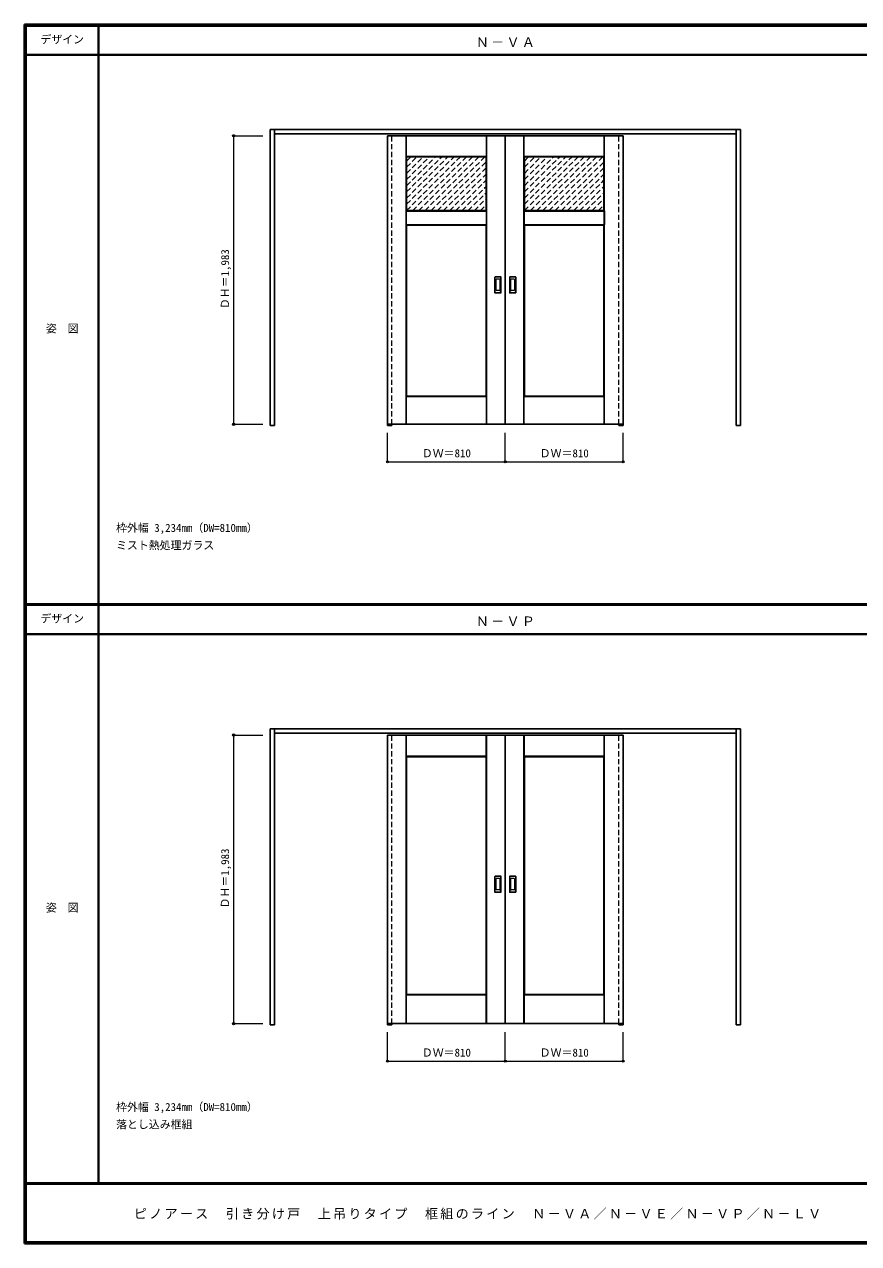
# Model space of a CAD drawing. Units: millimetres, scale not verified. Extents: x -6000 to 5700, y -4307 to 4175.
# Drawn here: x -6000 to -267, y -4205 to 4175 of the extents above; entities that cross this region are included whole.
import ezdxf
from ezdxf.enums import TextEntityAlignment as Align

# ---------------------------------------------------------------- set-up
doc = ezdxf.new("R2010")
doc.units = ezdxf.units.MM
doc.header["$LTSCALE"] = 30
doc.header["$PDMODE"] = 32
doc.header["$PDSIZE"] = 15
doc.linetypes.add('DASHED1', pattern=[1.8, 1.2, -0.6])
for name, color, linetype, lineweight in [('0-2_扉', 3, 'Continuous', 25), ('0-3_仕上げ', 7, 'Continuous', 18), ('0-4_枠', 3, 'Continuous', 25), ('0-6_引手', 7, 'Continuous', 18), ('0-B_寸法', 7, 'Continuous', 9), ('0-C_ハッチ', 4, 'DASHED1', 9), ('F-1_枠', 6, 'Continuous', 40)]:
    doc.layers.add(name, color=color, linetype=linetype, lineweight=lineweight)
doc.layers.add('0-A_文字', color=7, linetype='Continuous')
doc.layers.add('F-A_文字', color=7, linetype='Continuous')
doc.styles.add('ＭＳ ゴシック', font='')
doc.styles.get('ＭＳ ゴシック').set_extended_font_data('MS Gothic')

msp = doc.modelspace()

# ---------------------------------------------------------------- linework, layer by layer
at = {"layer": '0-2_扉'}
for p, q in [((-3505, 3409.5), (-2695, 3409.5)), ((-3505, 1426.5), (-3505, 3409.5)), ((-1885, 3409.5), (-2695, 3409.5)), ((-2695, 1426.5), (-2695, 3409.5)), ((-1885, 1426.5), (-1885, 3409.5)), ((-3505, 1426.5), (-2695, 1426.5)), ((-1885, 1426.5), (-2695, 1426.5)), ((-3505, -709.75), (-2695, -709.75)), ((-3505, -2692.75), (-3505, -709.75)), ((-1885, -709.75), (-2695, -709.75)), ((-2695, -2692.75), (-2695, -709.75)), ((-1885, -2692.75), (-1885, -709.75)), ((-3505, -2692.75), (-2695, -2692.75)), ((-1885, -2692.75), (-2695, -2692.75))]:
    msp.add_line(p, q, dxfattribs=at)
at = {"layer": '0-2_扉', "color": 4, "linetype": 'DASHED1', "lineweight": 9}
for p, q in [((-3475, 1426.5), (-3475, 3409.5)), ((-1915, 1426.5), (-1915, 3409.5)), ((-3475, -2692.75), (-3475, -709.75)), ((-1915, -2692.75), (-1915, -709.75))]:
    msp.add_line(p, q, dxfattribs=at)
at = {"layer": '0-3_仕上げ'}
for p, q in [((-3377, 1426.5), (-3377, 3409.5)), ((-3376, 3268.5), (-3376, 3409.5)), ((-3375, 3269.5), (-3375, 3409.5)), ((-2825, 3269.5), (-2825, 3409.5)), ((-2824, 3268.5), (-2824, 3409.5)), ((-2823, 1426.5), (-2823, 3409.5)), ((-2567, 1426.5), (-2567, 3409.5)), ((-2566, 3268.5), (-2566, 3409.5)), ((-2565, 3269.5), (-2565, 3409.5)), ((-2015, 3269.5), (-2015, 3409.5)), ((-2014, 3268.5), (-2014, 3409.5)), ((-2013, 1426.5), (-2013, 3409.5)), ((-3375, 3269.5), (-2825, 3269.5)), ((-2827, 3265.5), (-2824, 3268.5)), ((-2825, 3269.5), (-2824, 3268.5)), ((-2565, 3269.5), (-2015, 3269.5)), ((-2017, 3265.5), (-2014, 3268.5)), ((-2015, 3269.5), (-2014, 3268.5)), ((-3376, 2892.5), (-3373, 2895.5)), ((-3376, 2892.5), (-3376, 2798.5)), ((-3376, 2892.5), (-3375, 2891.5)), ((-3375, 2799.5), (-3375, 2891.5)), ((-3375, 2891.5), (-2825, 2891.5)), ((-2825, 2799.5), (-2825, 2891.5)), ((-2824, 2892.5), (-2824, 2798.5)), ((-2566, 2892.5), (-2563, 2895.5)), ((-2566, 2892.5), (-2566, 2798.5)), ((-2566, 2892.5), (-2565, 2891.5)), ((-2565, 2799.5), (-2565, 2891.5)), ((-2565, 2891.5), (-2015, 2891.5)), ((-2015, 2799.5), (-2015, 2891.5)), ((-2014, 2892.5), (-2014, 2798.5)), ((-3375, 2799.5), (-2825, 2799.5)), ((-2827, 2795.5), (-2824, 2798.5)), ((-2825, 2799.5), (-2824, 2798.5)), ((-2565, 2799.5), (-2015, 2799.5)), ((-2017, 2795.5), (-2014, 2798.5)), ((-2015, 2799.5), (-2014, 2798.5)), ((-3376, 1617.5), (-3373, 1620.5)), ((-3376, 1617.5), (-3375, 1616.5)), ((-3376, 1426.5), (-3376, 1617.5)), ((-3375, 1616.5), (-2825, 1616.5)), ((-3375, 1426.5), (-3375, 1616.5)), ((-2825, 1426.5), (-2825, 1616.5)), ((-2824, 1426.5), (-2824, 1617.5)), ((-2566, 1617.5), (-2563, 1620.5)), ((-2566, 1617.5), (-2565, 1616.5)), ((-2566, 1426.5), (-2566, 1617.5)), ((-2565, 1616.5), (-2015, 1616.5)), ((-2565, 1426.5), (-2565, 1616.5)), ((-2015, 1426.5), (-2015, 1616.5)), ((-2014, 1426.5), (-2014, 1617.5)), ((-3377, -2692.75), (-3377, -709.75)), ((-3375.5, -857.25), (-3375.5, -709.75)), ((-3374, -855.75), (-3374, -709.75)), ((-2826, -855.75), (-2826, -709.75)), ((-2824.5, -857.25), (-2824.5, -709.75)), ((-2823, -2692.75), (-2823, -709.75)), ((-2567, -2692.75), (-2567, -709.75)), ((-2565.5, -857.25), (-2565.5, -709.75)), ((-2564, -855.75), (-2564, -709.75)), ((-2016, -855.75), (-2016, -709.75)), ((-2014.5, -857.25), (-2014.5, -709.75)), ((-2013, -2692.75), (-2013, -709.75)), ((-3374, -855.75), (-3375.5, -857.25)), ((-3373, -859.75), (-3375.5, -857.25)), ((-2826, -855.75), (-3374, -855.75)), ((-2824.5, -857.25), (-2827, -859.75)), ((-2826, -855.75), (-2824.5, -857.25)), ((-2564, -855.75), (-2565.5, -857.25)), ((-2563, -859.75), (-2565.5, -857.25)), ((-2016, -855.75), (-2564, -855.75)), ((-2014.5, -857.25), (-2017, -859.75)), ((-2016, -855.75), (-2014.5, -857.25)), ((-3374, -2496.75), (-3375.5, -2495.25)), ((-2826, -2496.75), (-3374, -2496.75)), ((-3374, -2692.75), (-3374, -2496.75)), ((-2827, -2492.75), (-2824.5, -2495.25)), ((-2826, -2496.75), (-2824.5, -2495.25)), ((-2826, -2692.75), (-2826, -2496.75)), ((-2824.5, -2692.75), (-2824.5, -2495.25)), ((-2564, -2496.75), (-2565.5, -2495.25)), ((-2016, -2496.75), (-2564, -2496.75)), ((-2564, -2692.75), (-2564, -2496.75)), ((-2017, -2492.75), (-2014.5, -2495.25)), ((-2016, -2496.75), (-2014.5, -2495.25)), ((-2016, -2692.75), (-2016, -2496.75)), ((-2014.5, -2692.75), (-2014.5, -2495.25))]:
    msp.add_line(p, q, dxfattribs=at)
at = {"layer": '0-3_仕上げ', "color": 3, "lineweight": 25}
for p, q in [((-3373, 3265.5), (-2827, 3265.5)), ((-3373, 2895.5), (-3373, 3265.5)), ((-2827, 2895.5), (-2827, 3265.5)), ((-2563, 3265.5), (-2017, 3265.5)), ((-2563, 2895.5), (-2563, 3265.5)), ((-2017, 2895.5), (-2017, 3265.5)), ((-3373, 2895.5), (-2827, 2895.5)), ((-2563, 2895.5), (-2017, 2895.5)), ((-3373, 2795.5), (-2827, 2795.5)), ((-3373, 1620.5), (-3373, 2795.5)), ((-2827, 1620.5), (-2827, 2795.5)), ((-2563, 2795.5), (-2017, 2795.5)), ((-2563, 1620.5), (-2563, 2795.5)), ((-2017, 1620.5), (-2017, 2795.5)), ((-3373, 1620.5), (-2827, 1620.5)), ((-2563, 1620.5), (-2017, 1620.5)), ((-3373, -2492.75), (-3373, -859.75)), ((-2563, -2492.75), (-2563, -859.75)), ((-2827, -2492.75), (-3373, -2492.75)), ((-2017, -2492.75), (-2563, -2492.75))]:
    msp.add_line(p, q, dxfattribs=at)
at = {"layer": '0-3_仕上げ'}
for points in [[(-3375, 3269.5), (-3376, 3268.5), (-3373, 3265.5)], [(-2565, 3269.5), (-2566, 3268.5), (-2563, 3265.5)], [(-2827, 2895.5), (-2824, 2892.5), (-2825, 2891.5)], [(-2017, 2895.5), (-2014, 2892.5), (-2015, 2891.5)], [(-3375, 2799.5), (-3376, 2798.5), (-3373, 2795.5)], [(-2565, 2799.5), (-2566, 2798.5), (-2563, 2795.5)], [(-2827, 1620.5), (-2824, 1617.5), (-2825, 1616.5)], [(-2017, 1620.5), (-2014, 1617.5), (-2015, 1616.5)], [(-3375.5, -2692.75), (-3375.5, -2495.25), (-3373, -2492.75)], [(-2565.5, -2692.75), (-2565.5, -2495.25), (-2563, -2492.75)]]:
    msp.add_lwpolyline(points, dxfattribs=at)
at = {"layer": '0-3_仕上げ', "color": 3, "lineweight": 25}
for points in [[(-2827, -2492.75), (-2827, -859.75), (-3373, -859.75)], [(-2017, -2492.75), (-2017, -859.75), (-2563, -859.75)]]:
    msp.add_lwpolyline(points, dxfattribs=at)
at = {"layer": '0-4_枠'}
for p, q in [((-4312, 1418), (-4312, 3453)), ((-4312, 3453), (-1078, 3453)), ((-4282, 1418), (-4282, 3453)), ((-1108, 1418), (-1108, 3453)), ((-1078, 1418), (-1078, 3453)), ((-4282, 3423), (-1108, 3423)), ((-3505, 1426.5), (-3505, 1418)), ((-3475, 1426.5), (-3475, 1418)), ((-1915, 1426.5), (-1915, 1418)), ((-1885, 1426.5), (-1885, 1418)), ((-4282, 1418), (-4312, 1418)), ((-3505, 1418), (-3475, 1418)), ((-1915, 1418), (-1885, 1418)), ((-1078, 1418), (-1108, 1418)), ((-4312, -2701.25), (-4312, -666.25)), ((-4312, -666.25), (-1078, -666.25)), ((-4282, -2701.25), (-4282, -666.25)), ((-1108, -2701.25), (-1108, -666.25)), ((-1078, -2701.25), (-1078, -666.25)), ((-4282, -696.25), (-1108, -696.25)), ((-4282, -2701.25), (-4312, -2701.25)), ((-3505, -2692.75), (-3505, -2701.25)), ((-3505, -2701.25), (-3475, -2701.25)), ((-3475, -2692.75), (-3475, -2701.25)), ((-1915, -2692.75), (-1915, -2701.25)), ((-1915, -2701.25), (-1885, -2701.25)), ((-1885, -2692.75), (-1885, -2701.25)), ((-1078, -2701.25), (-1108, -2701.25))]:
    msp.add_line(p, q, dxfattribs=at)
at = {"layer": '0-4_枠', "color": 4, "linetype": 'DASHED1', "lineweight": 9}
for p, q in [((-3505, 1426.5), (-3505, 3423)), ((-3475, 1426.5), (-3475, 3423)), ((-1915, 1426.5), (-1915, 3423)), ((-1885, 1426.5), (-1885, 3423)), ((-3505, -2692.75), (-3505, -696.25)), ((-3475, -2692.75), (-3475, -696.25)), ((-1915, -2692.75), (-1915, -696.25)), ((-1885, -2692.75), (-1885, -696.25))]:
    msp.add_line(p, q, dxfattribs=at)
at = {"layer": '0-6_引手', "color": 3, "lineweight": 25}
for p, q in [((-2767, 2437.5), (-2767, 2330.5)), ((-2726.5, 2439), (-2765.5, 2439)), ((-2725, 2437.5), (-2725, 2330.5)), ((-2665, 2330.5), (-2665, 2437.5)), ((-2624.5, 2439), (-2663.5, 2439)), ((-2623, 2437.5), (-2623, 2330.5)), ((-2726.5, 2329), (-2765.5, 2329)), ((-2624.5, 2329), (-2663.5, 2329)), ((-2767, -1788.75), (-2767, -1681.75)), ((-2726.5, -1680.25), (-2765.5, -1680.25)), ((-2725, -1681.75), (-2725, -1788.75)), ((-2665, -1788.75), (-2665, -1681.75)), ((-2624.5, -1680.25), (-2663.5, -1680.25)), ((-2623, -1681.75), (-2623, -1788.75)), ((-2726.5, -1790.25), (-2765.5, -1790.25)), ((-2624.5, -1790.25), (-2663.5, -1790.25))]:
    msp.add_line(p, q, dxfattribs=at)
at = {"layer": '0-6_引手'}
for p, q in [((-2758.5, 2346.5), (-2758.5, 2421.5)), ((-2735, 2423), (-2757, 2423)), ((-2733.5, 2421.5), (-2733.5, 2346.5)), ((-2656.5, 2346.5), (-2656.5, 2421.5)), ((-2633, 2423), (-2655, 2423)), ((-2631.5, 2421.5), (-2631.5, 2346.5)), ((-2735, 2345), (-2757, 2345)), ((-2633, 2345), (-2655, 2345)), ((-2758.5, -1772.75), (-2758.5, -1697.75)), ((-2735, -1696.25), (-2757, -1696.25)), ((-2733.5, -1697.75), (-2733.5, -1772.75)), ((-2656.5, -1772.75), (-2656.5, -1697.75)), ((-2633, -1696.25), (-2655, -1696.25)), ((-2631.5, -1697.75), (-2631.5, -1772.75)), ((-2735, -1774.25), (-2757, -1774.25)), ((-2633, -1774.25), (-2655, -1774.25))]:
    msp.add_line(p, q, dxfattribs=at)
at = {"layer": '0-6_引手', "color": 3, "lineweight": 25}
for centre, start, end in [((-2765.5, 2437.5), 90, 180), ((-2726.5, 2437.5), 0, 90), ((-2663.5, 2437.5), 90, 180), ((-2624.5, 2437.5), 0, 90), ((-2765.5, 2330.5), 180, 270), ((-2726.5, 2330.5), 270, 0), ((-2663.5, 2330.5), 180, 270), ((-2624.5, 2330.5), 270, 0), ((-2765.5, -1681.75), 90, 180), ((-2726.5, -1681.75), 0, 90), ((-2663.5, -1681.75), 90, 180), ((-2624.5, -1681.75), 0, 90), ((-2765.5, -1788.75), 180, 270), ((-2726.5, -1788.75), 270, 0), ((-2663.5, -1788.75), 180, 270), ((-2624.5, -1788.75), 270, 0)]:
    msp.add_arc(centre, 1.5, start, end, dxfattribs=at)
at = {"layer": '0-6_引手'}
for centre, start, end in [((-2757, 2421.5), 90, 180), ((-2757, 2346.5), 180, 270), ((-2735, 2421.5), 0, 90), ((-2735, 2346.5), 270, 0), ((-2655, 2421.5), 90, 180), ((-2655, 2346.5), 180, 270), ((-2633, 2421.5), 0, 90), ((-2633, 2346.5), 270, 0), ((-2757, -1697.75), 90, 180), ((-2735, -1697.75), 0, 90), ((-2655, -1697.75), 90, 180), ((-2633, -1697.75), 0, 90), ((-2757, -1772.75), 180, 270), ((-2735, -1772.75), 270, 0), ((-2655, -1772.75), 180, 270), ((-2633, -1772.75), 270, 0)]:
    msp.add_arc(centre, 1.5, start, end, dxfattribs=at)
at = {"layer": '0-B_寸法', "color": 4}
for p, q in [((-4562, 3409.5), (-4362, 3409.5)), ((-4562, 3409.5), (-4562, 1426.5)), ((-4562, 1426.5), (-4362, 1426.5)), ((-3505, 1168), (-3505, 1368)), ((-2695, 1168), (-2695, 1368)), ((-1885, 1168), (-1885, 1368)), ((-3505, 1168), (-1885, 1168)), ((-4562, -709.75), (-4362, -709.75)), ((-4562, -709.75), (-4562, -2692.75)), ((-4562, -2692.75), (-4362, -2692.75)), ((-3505, -2951.25), (-3505, -2751.25)), ((-2695, -2951.25), (-2695, -2751.25)), ((-1885, -2951.25), (-1885, -2751.25)), ((-3505, -2951.25), (-1885, -2951.25))]:
    msp.add_line(p, q, dxfattribs=at)
at = {"layer": '0-B_寸法'}
for p in [(-4562, 3409.5), (-4562, 1426.5), (-3505, 1168), (-2695, 1168), (-1885, 1168), (-4562, -709.75), (-4562, -2692.75), (-3505, -2951.25), (-2695, -2951.25), (-1885, -2951.25)]:
    msp.add_point(p, dxfattribs=at)
at = {"layer": '0-C_ハッチ'}
for p, q in [((-3373, 2896.57), (-3004.07, 3265.5)), ((-3373, 2938.99), (-3046.49, 3265.5)), ((-3373, 2981.42), (-3088.92, 3265.5)), ((-3373, 3023.85), (-3131.35, 3265.5)), ((-3373, 3066.27), (-3173.77, 3265.5)), ((-3373, 3108.7), (-3216.2, 3265.5)), ((-3373, 3151.13), (-3258.63, 3265.5)), ((-3373, 3193.55), (-3301.05, 3265.5)), ((-3373, 3235.98), (-3343.48, 3265.5)), ((-3331.64, 2895.5), (-2961.64, 3265.5)), ((-3289.21, 2895.5), (-2919.21, 3265.5)), ((-3246.79, 2895.5), (-2876.79, 3265.5)), ((-3204.36, 2895.5), (-2834.36, 3265.5)), ((-3161.94, 2895.5), (-2827, 3230.44)), ((-3119.51, 2895.5), (-2827, 3188.01)), ((-2563, 2896.57), (-2194.07, 3265.5)), ((-2563, 2938.99), (-2236.49, 3265.5)), ((-2563, 2981.42), (-2278.92, 3265.5)), ((-2563, 3023.85), (-2321.35, 3265.5)), ((-2563, 3066.27), (-2363.77, 3265.5)), ((-2563, 3108.7), (-2406.2, 3265.5)), ((-2563, 3151.13), (-2448.63, 3265.5)), ((-2563, 3193.55), (-2491.05, 3265.5)), ((-2563, 3235.98), (-2533.48, 3265.5)), ((-2521.64, 2895.5), (-2151.64, 3265.5)), ((-2479.21, 2895.5), (-2109.21, 3265.5)), ((-2436.79, 2895.5), (-2066.79, 3265.5)), ((-2394.36, 2895.5), (-2024.36, 3265.5)), ((-2351.94, 2895.5), (-2017, 3230.44)), ((-2309.51, 2895.5), (-2017, 3188.01)), ((-3077.08, 2895.5), (-2827, 3145.58)), ((-3034.66, 2895.5), (-2827, 3103.16)), ((-2267.08, 2895.5), (-2017, 3145.58)), ((-2224.66, 2895.5), (-2017, 3103.16)), ((-2992.23, 2895.5), (-2827, 3060.73)), ((-2949.8, 2895.5), (-2827, 3018.3)), ((-2182.23, 2895.5), (-2017, 3060.73)), ((-2139.8, 2895.5), (-2017, 3018.3)), ((-2907.38, 2895.5), (-2827, 2975.88)), ((-2864.95, 2895.5), (-2827, 2933.45)), ((-2097.38, 2895.5), (-2017, 2975.88)), ((-2054.95, 2895.5), (-2017, 2933.45))]:
    msp.add_line(p, q, dxfattribs=at)
at = {"layer": 'F-1_枠'}
for p, q in [((-6000, 4175), (5700, 4175)), ((-6000, 4175), (-6000, -4205)), ((-6000, 4170), (5700, 4170)), ((-6000, 4165), (5700, 4165)), ((-5995, 4175), (-5995, -4205)), ((-5990, 4175), (-5990, -4205)), ((-5490, 4175), (-5490, -3790)), ((-6000, 3965), (5700, 3965)), ((-6000, 190.5), (5700, 190.5)), ((-6000, 187.5), (5700, 187.5)), ((-6000, 184.5), (5700, 184.5)), ((-6000, -15.5), (5700, -15.5)), ((5700, -3790), (-6000, -3790)), ((5700, -3795), (-6000, -3795)), ((5700, -4195), (-6000, -4195)), ((5700, -4200), (-6000, -4200)), ((5700, -4205), (-6000, -4205))]:
    msp.add_line(p, q, dxfattribs=at)

# ---------------------------------------------------------------- texts
at = {"layer": '0-A_文字', "style": 'ＭＳ ゴシック'}
for s, p in [('枠外幅 3,234mm（DW=810mm）', (-5370, 670.5)), ('ミスト熱処理ガラス', (-5370, 550.5)), ('枠外幅 3,234mm（DW=810mm）', (-5370, -3310)), ('落とし込み框組', (-5370, -3430))]:
    msp.add_text(s, height=54.99, dxfattribs=at).set_placement(p, align=Align.BOTTOM_LEFT)
at = {"layer": '0-A_文字', "char_height": 65.98, "attachment_point": 7, "style": 'ＭＳ ゴシック'}
for s, insert in [('\\T1.17;Ｎ－ＶＡ', (-2897.5, 4020)), ('\\T1.17;Ｎ－ＶＰ', (-2897.5, 39.5))]:
    msp.add_mtext(s, dxfattribs=dict(at, insert=insert))
at = {"layer": '0-B_寸法', "style": 'ＭＳ ゴシック'}
for p in [(-4577, 2217.75), (-4577, -1901.5)]:
    msp.add_text('ＤＨ＝1,983', height=54.99, rotation=90, dxfattribs=at).set_placement(p, align=Align.BOTTOM_LEFT)
for p in [(-3268.75, 1183), (-2458.75, 1183), (-3268.75, -2936.25), (-2458.75, -2936.25)]:
    msp.add_text('ＤＷ＝810', height=54.99, dxfattribs=at).set_placement(p, align=Align.BOTTOM_LEFT)
at = {"layer": 'F-A_文字', "style": 'ＭＳ ゴシック'}
for s, p in [('デザイン', (-5890, 4027.5)), ('姿\u3000図', (-5852.5, 2040.25)), ('デザイン', (-5890, 47)), ('姿\u3000図', (-5852.5, -1940.25))]:
    msp.add_text(s, height=54.99, dxfattribs=at).set_placement(p, align=Align.BOTTOM_LEFT)
at = {"layer": 'F-A_文字', "insert": (-5247.55, -4040), "char_height": 65.98, "attachment_point": 7, "style": 'ＭＳ ゴシック'}
msp.add_mtext('\\T1.17;ピノアース\u3000引き分け戸\u3000上吊りタイプ\u3000框組のライン\u3000Ｎ－ＶＡ／Ｎ－ＶＥ／Ｎ－ＶＰ／Ｎ－ＬＶ', dxfattribs=at)

doc.saveas('drawing.dxf')
